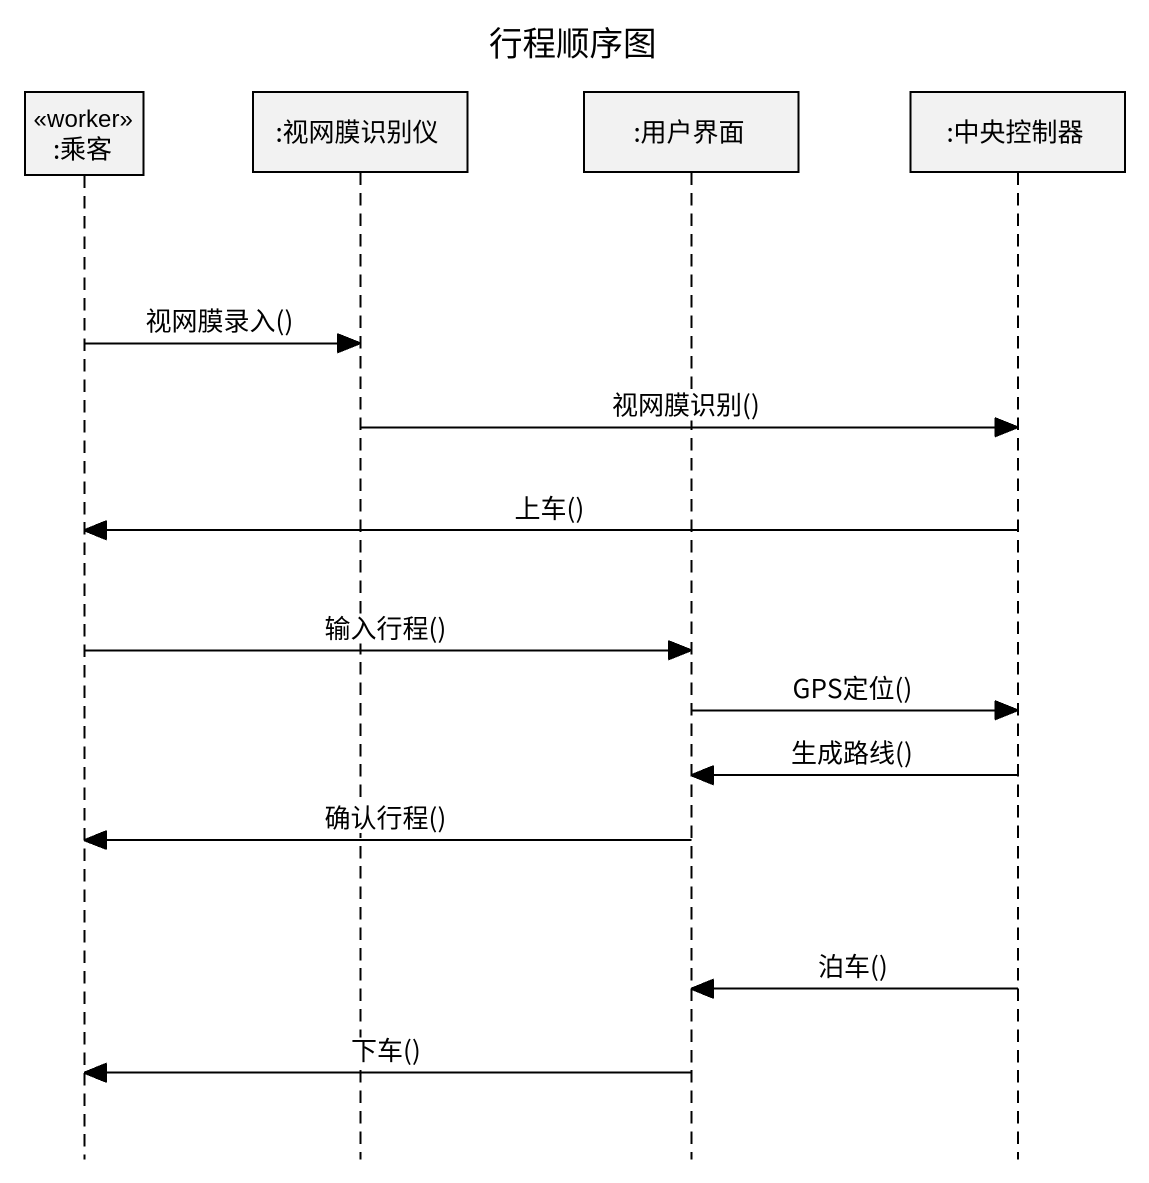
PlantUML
@startuml
title 行程顺序图
hide footbox
participant ":乘客" as 乘客 <<worker>>
participant ":视网膜识别仪" as 视网膜识别仪
participant ":用户界面" as 用户界面
participant ":中央控制器" as 中央控制器

乘客 -> 视网膜识别仪 : 视网膜录入()
视网膜识别仪 -> 中央控制器 : 视网膜识别()
中央控制器 -> 乘客 : 上车()
乘客 -> 用户界面 : 输入行程()
用户界面 -> 中央控制器 : GPS定位()
中央控制器 -> 用户界面 : 生成路线()
用户界面 -> 乘客 : 确认行程()
中央控制器 -> 用户界面 : 泊车()
用户界面 -> 乘客 : 下车()
@enduml
